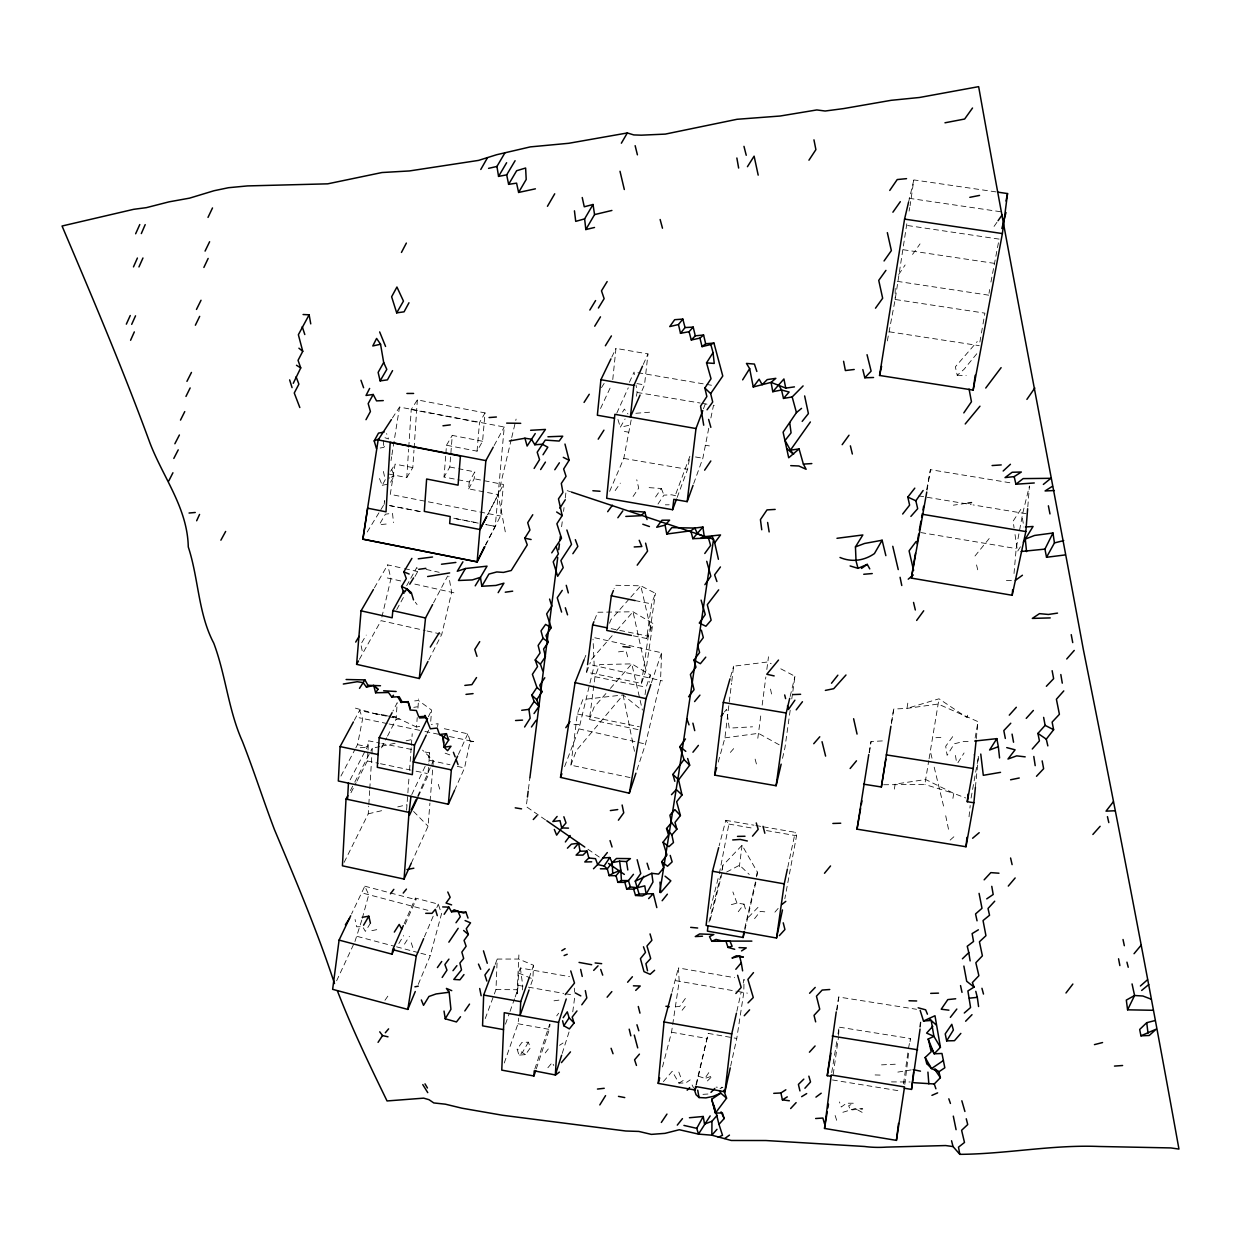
<?xml version="1.0" encoding="UTF-8"?>
<svg xmlns="http://www.w3.org/2000/svg" width="1241" height="1241" viewBox="0 0 1241 1241"><rect width="100%" height="100%" fill="white"/><g stroke="black" fill="none" stroke-linecap="round" stroke-linejoin="round"><path stroke-width="0.75" stroke-dasharray="5 3.75" d="M594.796 637.765L661.608 652.766L660.538 680.471L645.522 744.057L635.919 773.19M485.247 1018.582L495.981 989.573L497.207 959.06L518.691 959.045L533.568 965.281L532.854 979.009L529.659 988.146M517.078 993.529L518.893 954.934M515.17 996.973L517.761 989.729L518.552 972.975L520.351 967.98L569.541 976.651M357.02 781.023L367.352 760.966L367.91 751.813M368.019 749.967L368.561 740.815L379.932 743.173M344.145 862.355L368.251 813.832L368.717 806.123M368.841 804.199L369.663 790.688M369.787 788.764L371.804 755.986M371.928 754.047L372.284 748.261L379.808 746.601M838.59 1035.506L839.118 1027.145L910.444 1038.531L909.606 1045.341M388.898 474.062L406.769 477.568L408.63 449.195M408.754 447.303L411.236 409.483L417.348 399.897L485.045 412.912L482.578 441.269L477.056 451.166L446.496 445.24L445.798 454.377M406.769 477.568L412.803 467.593L413.967 450.188M414.106 448.249L417.348 399.897M387.518 736.115L396.065 719.361L397.213 702.732L392.916 711.046M406.583 810.295L408.972 777.89M409.546 770.227L411.236 747.222M411.376 745.298L412.229 733.741M419.706 726.311L416.511 727.055L417.224 717.577M417.938 708.099L418.62 698.978M445.659 456.207L444.045 477.009L469.253 481.942L474.791 471.875L458.72 468.741M482.578 441.269L452.267 435.405L449.8 467.004L444.045 477.009M430.736 721.238L431.62 710.1L418.496 700.513L411.407 701.243M417.581 796.365L433.357 760.702L422.576 750.122M418.264 796.505L427.788 776.199L428.797 763.634M428.936 761.85L429.65 752.868L422.359 751.488M1027.796 506.871L1029.441 485.976L1022.755 513.169L1016.177 548.584L1013.928 574.738M411.267 863.209L428.052 826.211L429.929 803.098M430.084 801.159L432.737 768.412M432.892 766.488L433.357 760.702M505.289 531.846L498.168 494.632L468.664 488.861L469.253 481.942M468.664 488.861L474.202 478.762L474.791 471.875M477.056 451.166L479.491 422.638L485.045 412.912M392.404 418.015L399.54 407.064L504.249 427.013L495.237 526.37L485.355 545.016M485.758 544.97L500.495 516.039L503.458 484.471L474.202 478.762M975.395 787.383L978.451 756.622L973.766 754.869M969.035 816.78L970.183 805.533M612.759 379.56L615.97 348.411L647.988 353.918L644.513 384.912L640.79 393.366M976.31 738.535L978.017 721.657L938.134 704.035L906.985 708.394L893.706 709.045L891.209 724.31M920.279 1027.176L920.946 1021.514M718.244 762.083L724.93 737.852L731.538 683.17M731.771 681.278L733.602 666.2L767.822 661.949L771.204 663.749M756.901 875.665L757.382 872.082L742.071 845.276L722.883 865.38L721.75 874.641L709.247 923.831M904.798 1084.448L908.97 1050.258M837.086 1010.112L838.714 997.019L916.572 1009.305M527.208 798.909L526.231 806.588L546.8 820.797M528.418 789.338L529.876 777.828M561.615 526.727L562.576 519.064M563.554 511.401L564.035 507.569M565.244 497.982L566.222 490.319L571.682 492.134M630.071 777.549L570.876 765.17L577.329 713.963L582.882 699.536L623.106 694.944L641.488 709.914M742.071 845.276L739.357 866.668M887.346 340.918L895.164 299.484L907.124 221.798M504.265 1062.994L517.993 1023.747L518.722 1018.116M522.337 989.915L522.818 986.161L520.351 967.98M594.517 620.143L597.666 612.247L633.019 611.782L652.828 623.401L645.987 670.357L641.473 683.403L586.605 672.141L587.567 664.587M638.014 729.568L589.413 719.516L594.982 676.717L599.636 664.555L631.778 663.873L650.346 674.918L649.26 682.317M536.298 1068.827L549.344 1029.394L550.042 1024.166M757.817 738.271L761.167 712.675M762.16 705.152L765.852 676.981M766.829 669.473L768.489 656.784M996.073 191.905L913.841 179.914L910.072 205.758M572.753 1011.849L574.94 995.391M790.191 710.24L784.917 747.951L781.985 760.547M791.774 698.916L792.58 693.269M792.844 691.377L794.954 676.298L777.998 667.332M903.51 1083.889L908.21 1050.274M833.223 1074.365L838.482 1037.181M633.329 635.811L646.623 638.51L651.618 603.902L655.434 593.291L640.79 585.814L615.458 585.271L614.078 588.777M641.473 683.403L648.298 636.183L652.828 623.401M646.623 638.51L650.439 627.744L655.434 593.291M645.056 694.634L646.142 687.204L650.346 674.918M869.429 752.589L871.042 741.513L885.314 740.768M662.508 1066.934L671.536 1032.217L679.199 981.274L678.408 967.949L734.672 977.691M696.48 1084.525L708.239 1033.396L736.766 1038.438L743.793 992.505L744.042 979.32L743.204 983.074M891.426 723.891L893.706 709.045M919.69 1027.036L920.543 1021.436M384.105 504.435L384.71 500.65L384.012 504.513L365.847 534.235M894.373 789.09L895.149 784.11L925.646 779.519L953.786 793.387L965.653 797.963M907.792 703.151L906.985 708.394L939.003 698.807L967.049 717.639L967.964 712.381M391.008 460.566L391.613 456.75M391.923 454.842L399.54 407.064M412.803 467.593L395.072 464.118L390.279 494.352L426.377 501.457M831.703 1072.581L837.256 1038.764M838.016 1033.877L839.118 1027.145M927.074 490.179L930.44 469.672L1012.315 483.152M883.67 784.746L924.824 784.483L928.764 760.64M929.075 758.763L939.003 698.823M836.543 1010.05L838.714 997.019M989.015 293.295L989.651 289.541M990.938 282.064L999.129 239.11L906.457 225.366M979.894 342.051L981.135 334.822M981.445 333.022L982.701 325.794M983.012 323.979L984.889 313.151L892.899 299.128M869.103 752.651L871.042 741.513M952.902 798.382L953.786 793.387L924.824 784.483M971.082 798.041L978.451 756.622M609.657 491.343L623.789 458.41L631.374 418.915M763.324 826.816L795.233 832.323L796.551 835.767L784.839 898.732M975.116 737.976L978.017 721.657M693.703 483.556L702.856 458.224L708.983 427.059M677.167 497.424L687.576 469.346L689.98 456.021L675.166 495.717M909.095 211.11L909.746 207.542M756.483 876.875L757.382 872.082M926.67 489.699L930.44 469.672M719.346 873.648L728.901 824.086L725.783 820.332L719.144 845.788M721.89 870.546L722.883 865.38M350.164 779.829L367.414 746.694L368.561 740.815M355.795 747.935L357.532 744.631L362.698 718.508L359.595 710.457L387.176 716.305M454.532 790.408L464.568 767.946L470.184 740.846L467.779 733.803L441.455 728.095M908.459 1048.397L910.444 1038.531M429.65 752.868L428.176 759.973L450.018 764.751M437.499 726.606L438.104 723.72L431.31 724.403M710.876 417.969L713.513 405.264L717.655 405.962M787.771 867.288L795.233 832.323M636.323 396.22L637.145 392.451L636.028 385.036M730.654 1066.019L736.766 1038.438M736.844 1011.306L741.079 992.49M744.678 928.454L755.459 881.917M744.864 929.974L756.188 881.048M428.797 659.809L441.78 634.291L451.631 592.298L448.823 576.181M381.902 617.01L390.931 578.771L387.673 564.872L402.689 568.207M511.292 439.361L498.168 494.632L487.713 514.565M511.726 437.515L516.101 419.086M908.536 202.299L913.841 179.914M695.999 1084.665L708.239 1033.396M790.145 696.496L794.954 676.298M564.608 766.597L578.927 728.855L594.191 665.486L593.027 639.224M708.968 922.094L720.757 875.836M710.364 908.8L718.88 875.494M671.97 992.148L678.408 967.949M418.264 984.377L430.208 955.756L441.501 913.903L438.321 904.146L415.456 898.112L404.085 923.862M354.942 941.547L361.798 920.093M362.294 918.293L368.748 894.714L364.792 886.183L351.529 914.012M730.515 677.059L733.602 666.2M562.204 1053.423L569.076 1031.876M534.809 1069.044L549.67 1024.228M651.401 682.783L661.608 652.766M529.085 978.017L533.568 965.281M505.459 1024.166L509.337 1013.292M509.989 1011.477L514.519 998.788M570.876 765.17L576.398 750.464L621.881 696.403M589.413 719.516L594.051 707.137L609.145 689.841M703.461 408.77L706.176 401.572M495.175 964.474L497.207 959.06M609.502 623.292L610.882 619.74L629.575 598.534M586.605 672.141L590.375 662.477M583.999 659.979L586.062 654.752M424.375 936.908L433.916 914.493M436.848 907.59L438.321 904.146M405.186 924.297L416.03 899.694L415.456 898.112M643.272 364.42L647.988 353.918M629.42 382.29L634.058 372.067L634.616 375.759M616.777 413.175L628.272 387.812M458.394 754.419L467.779 733.803M336.621 980.809L354.135 943.253M600.52 408.491L611.58 384.912M411.764 794.597L426.532 763.432M611.782 357.113L615.97 348.411M427.059 733.431L428.688 730.08M428.378 716.755L431.62 710.1M381.53 747.842L386.665 737.79M350.986 792.72L356.151 782.683M350.396 790.61L353.902 783.831M354.771 782.14L372.284 748.261M487.775 514.581L503.458 484.471M340.949 776.044L354.91 749.595M433.481 602.893L447.629 576.072M354.274 720.307L359.595 710.457M379.467 478.545L382.244 485.278L385.222 479.786L389.69 477.863M494.135 445.488L504.249 427.013M396.732 609.548L404.023 596.332M414.975 576.507L417.721 571.558L416.852 567.354L406.691 585.674M359.425 659.297L381.049 620.655L425.213 630.568M380.149 448.017L383.826 447.396L385.718 444.03M390.574 482.253L394.157 475.955L391.551 468.896M374.363 587.862L387.673 564.872M628.691 425.368L620.298 427.245L625.092 418.962M528.402 1042.176L522.306 1052.663L518.971 1055.114L517.14 1049.141L521.934 1042.424L528.402 1042.176L530.326 1047.869L525.486 1054.633L518.971 1055.114M446.496 445.24L452.267 435.405M361.751 642.698L366.235 635.097M398.857 943.548L403.604 935.574M622.548 412.059L624.378 409.08L627.977 413.982M370.423 923.226L365.381 931.386L362.682 926.732L356.57 926.763L355.081 919.519M390.651 471.223L395.072 464.118M601.482 387.626L604.398 382.988M1020.428 546.785L1017.511 551.423L1014.564 531.365M957.912 762.703L964.071 752.977M404.488 944.137L409.421 936.397M1020.816 509.368L1013.106 521.142L1014.083 527.952M657.994 504.048L663.935 495.143L671.722 494.802L678.78 496.54M633.081 496.478L638.696 488.147L636.773 479.786M898.67 274.525L905.139 264.969M698.466 1076.211L704.872 1078.429L710.69 1069.82M655.589 496.974L661.36 488.504L646.53 487.449M615.179 490.583L620.329 483.152M384.958 1000.277L387.983 995.965M994.057 226.42L997.066 222.139M685.373 998.447L679.727 1006.451L672.606 1007.072M912.569 254.405L920.031 243.903M952.669 736.658L945.704 746.26L947.116 755.35L954.313 743.793L962.907 741.637L971.3 741.342M556.713 1015.867L558.667 1013.214M738.255 911.732L744.026 904.131L736.952 903.122L729.165 905.201M545.233 1052.926L549.841 1046.97M682.116 1010.267L687.436 1003.535M754.559 918.65L760.299 911.406L767.527 912.104M724.387 712.024L726.621 709.263L729.212 728.141L752.573 726.807M974.992 555.999L989.496 538.16M976.791 353.747L964.055 369.306L957.199 375.232L955.368 366.809L977.256 341.554M547.886 1067.725L552.261 1062.544L553.781 1065.507M774.911 912.166L778.324 908.195M591.631 659.25L615.458 631.917M616.715 630.49L633.019 611.782L645.987 670.357M610.401 688.398L631.778 663.873L642.388 710.085M730.36 752.403L735.835 746.167M630.816 597.123L640.79 585.814L650.439 627.744M757.972 907.357L747.284 918.464M663.392 1081.609L672.188 1071.293L678.936 1083.129L685.777 1082.928L690.167 1079.887M707.417 1080.942L712.381 1075.994L704.872 1078.429M950.141 840.11L956.578 834.34M559.551 1045.294L563.042 1043.029M678.936 1083.129L683.17 1080.539M726.606 872.066L739.558 865.194L749.254 874.44M720.044 1088.636L722.929 1087.333L716.01 1087.163M391.179 477.227L394.157 475.955M842.887 1112.277L855.514 1108.43L862.759 1108.896L850.473 1110.028L848.642 1105.762L853.824 1103.233L846.533 1103.218L841.196 1107.034L839.459 1101.946M368.251 813.832L384.85 809.939M397.772 806.898L407.001 804.726M381.685 746.182L396.748 742.863M406.148 740.799L411.795 739.543M371.835 930.641L378.567 929.307M897.848 1072.1L911.235 1069.882M382.244 485.278L387.812 484.192M413.78 707.339L417.271 706.812M966.056 503.381L953.367 505.18M553.998 1000.82L560.839 999.858M724.93 737.852L758.453 733.338L781.613 746.136M618.499 651.866L626.1 650.92L628.039 658.351M396.065 719.361L399.555 718.989L416.511 727.055M386.184 524.043L379.296 524.648L385.393 514.193L392.482 513.247L393.568 522.616M635.857 413.284L651.634 412.059M935.9 737.712L944.277 737.092M702.949 1094.345L709.883 1093.895M881.513 1064.871L896.529 1064.158M360.231 747.734L367.274 747.346M469.998 741.777L473.736 741.591L470.106 740.551M1006.404 580.602L1013.54 580.447M573.931 724.682L580.959 724.604M665.331 504.823L669.178 504.792M495.981 989.573L517.761 989.729M875.107 1074.939L882.522 1075.171M957.199 375.232L966.196 375.573M891.457 1081.904L910.18 1081.981M909.064 198.296L1003.659 212.18M903.169 249.72L994.134 263.325M988.689 295.172L895.164 281.024M889.394 331.828L979.258 345.665M355.407 708.13L374.798 713.622L390.667 716.104M392.435 716.383L395.957 716.941M832.432 1079.949L900.578 1091.056M1026.059 513.712L973.068 504.916M918.743 495.888L923.661 496.71M927.213 497.3L971.16 504.591M637.145 392.451L700.157 403.03M702.065 403.341L707.789 404.302M920.869 532.575L1016.177 548.584M637.874 372.703L704.64 384.074M706.548 384.4L712.272 385.377M624.378 431.465L628.489 432.163M705.198 445.209L709.356 445.907M695.503 456.967L702.856 458.224M623.789 458.41L687.576 469.346M636.959 383.593L644.513 384.912M725.783 820.332L753.939 825.187M755.816 825.513L761.447 826.49M728.901 824.086L753.334 828.305M766.488 830.57L796.551 835.767M675.616 980.654L736.192 991.187M738.1 991.512L747.392 993.141M517.714 985.261L522.818 986.161M528.402 987.153L563.771 993.42M565.632 993.746L573.078 995.065M671.536 1032.217L707.448 1038.577M374.798 713.622L390.853 716.507M392.637 716.833L396.205 717.469M517.993 1023.747L549.344 1029.394M478.235 523.144L453.725 518.35M411.423 749.409L381.825 743.576M411.236 409.483L479.491 422.638M449.8 467.004L456.936 468.4M428.285 501.829L500.495 516.039M389.767 505.552L421.785 511.881L389.658 505.63M453.787 518.195L478.281 523.019M635.128 600.582L651.618 603.902M611.177 628.644L648.298 636.183M594.982 676.717L646.142 687.204M577.329 713.963L639.394 726.792M387.208 723.596L359.161 717.763M389.085 723.984L423.041 731.042M424.918 731.445L438.12 734.176M449.428 736.534L473.736 741.591M357.532 744.631L367.414 746.694M367.352 760.966L378.598 763.324M380.475 763.727L414.199 770.785M416.076 771.188L427.323 773.531M388.945 716.693L399.555 718.989M457.293 766.349L464.568 767.946M426.159 569.433L439.19 572.318M404.566 568.626L417.721 571.558M387.301 577.965L401.96 581.238M414.835 584.108L455.261 593.105M592.345 665.083L662.415 680.89M427.059 630.986L441.78 634.291M578.927 728.855L645.522 744.057M364.792 886.183L388.588 892.465M390.419 892.946L416.03 899.694M363.861 893.411L428.44 910.46M357.33 936.428L394.7 946.34M396.562 946.836L418.993 952.778M420.854 953.274L430.208 955.756M384.989 437.732L388.557 438.973L386.587 433.559M445.131 753.163L450.685 755.211M518.552 972.975L532.854 979.009M857.748 1109.966L864.496 1113.642M525.486 1054.633L517.14 1049.141M587.955 849.247L600.613 857.996M413.579 811.443L428.052 826.211M415.285 602.226L417.069 604.553M692.106 1084.975L693.517 1087.83M736.952 903.122L732.888 891.938M661.36 488.504L663.935 495.143M678.827 1072.084L680.751 1077.359M411.236 942.803L413.237 948.807M835.146 1115.519L836.837 1120.84M617.956 419.505L620.298 427.245M438.29 784.343L440.307 791.044M744.026 904.131L745.841 910.475M755.133 759.12L756.994 766.178M930.812 753.349L932.503 760.283M934.194 767.171L944.137 808.48M976.558 564.934L978.311 572.272M383.407 471.456L385.222 479.786M945.72 815.771L948.807 830.741M770.506 689.096L772.197 697.085M361.178 645.832L362.481 652.239M623.106 694.944L634.57 751.705M1022.382 518.319L1023.965 527.068M955.446 755.443L956.594 762.548M574.288 988.162L574.614 991.776M517.264 989.511L517.575 993.746M383.407 440.539L383.826 447.396M895.164 288.408L895.164 299.484M495.237 526.37L485.789 524.586L495.221 526.37"/><path stroke-width="1.5" d="M717.112 1115.349L711.962 1121.259L711.838 1135.189L731.244 1140.479L765.899 1140.526L864.543 1146.482A82.744 54.557 -14 0 0 886.322 1147.118L945.642 1145.552L953.026 1146.56L959.836 1154.347C1006.358 1154.021 1052.632 1144.574 1098.999 1146.482L1170.821 1147.925L1178.95 1149.073C1148.902 982.158 1116.729 815.678 1083.3 649.276C1048.692 461.73 1012.051 274.571 978.653 86.653L919.519 97.481L891.131 100.319L843.601 108.588L825.141 111.023L816.826 109.937L780.155 116.018L737.045 119.291L665.3 134.106L641.333 135.176L633.794 134.928L627.325 132.958L568.766 143.289L530.326 146.888L496.602 154.737L478.545 160.399L409.421 170.948L381.98 172.53L327.686 183.839L247.471 185.917L228.453 187.717L214.057 190.726L189.578 198.141L169.04 201.849L146.376 207.65L133.718 209.31L62.05 226.017C92.594 297.949 123.138 369.725 149.928 442.928C163.207 477.645 187.5 508.003 188.275 546.924C198.669 578.508 198.095 613.426 213.747 643.133C225.769 675.057 228.297 709.992 242.398 741.358C253.816 770.475 263.294 800.274 274.385 829.453C295.746 880.288 317.324 931.184 334.512 983.555M494.492 966.274L483.664 995.065L482.563 1025.842L503.52 1029.611M529.085 978.017L520.724 1001.658L520.057 1015.526L529.023 989.961M353.39 721.952L340.096 746.586L338.328 781.008L448.358 804.23L454.532 790.408M347.775 795.683L346.022 799.08L342.423 865.815L404.07 879.062L411.267 863.209M404.07 879.062L409.034 812.405L347.542 799.39L348.442 783.149M566.237 998.958L558.574 1022.429L504.249 1012.703L501.767 1070.13L533.925 1075.994L534.219 1070.843L555.332 1074.97L561.63 1055.222M555.332 1074.97L558.574 1022.429M427.556 718.43L414.541 745.065L412.322 774.663L377.295 767.31L379.188 737.681L392.063 712.706M408.847 814.965L410.942 796.334M915.486 553.269L911.375 578.104L1012.175 595.277L1025.842 531.567L1027.641 508.763M427.943 661.5L419.287 678.517L356.601 664.338L361.069 610.836L373.417 589.491M391.396 419.582L378.164 439.919L362.822 539.199L477.133 561.863L485.867 460.613L493.22 447.179M1012.175 595.277L1012.656 589.677M448.358 804.23L451.352 769.885L457.603 756.141M479.926 529.519L486.844 516.225L479.988 529.535L449.661 523.547L450.219 516.504L424.298 511.385L426.64 479.01L458.069 485.153L460.411 456.083L390.201 442.432L386.013 511.819L367.646 508.19L362.93 539.121L477.133 561.863L484.455 546.707M403.914 590.685L392.823 610.665L392.156 617.801L361.069 610.836M696.046 1086.356L695.177 1090.032L658.226 1083.377L664.044 1021.948L671.474 994.01M610.944 358.851L600.908 379.715L597.355 415.239L614.481 418.248M868.778 754.497L857.019 829.159L965.994 846.75L973.875 802.756L975.395 787.383M965.994 846.75L966.941 837.38M419.287 678.517L425.523 617.987L432.597 604.569M973.875 802.756L967.282 801.717L973.239 768.52L976.109 740.412M967.282 801.717L968.073 794.116M642.497 366.173L633.856 385.424L630.397 417.054L640.061 395.057M695.177 1090.032L695.565 1086.495L724.946 1091.785L730.251 1067.865M718.679 847.619L712.52 871.26L706.098 925.445L776.54 938.025L782.466 909.948M724.946 1091.785L731.756 1033.893L736.425 1013.183M904.332 1088.248L896.436 1140.386L824.52 1128.441L831.268 1075.001L904.534 1086.93L904.332 1088.248L911.514 1089.412L913.547 1072.302M911.514 1089.412L920.062 1029.053M781.147 764.146L776.106 785.739L714.645 775.129L723.301 702.422L729.987 678.874M708.037 925.786L707.401 931.122L743.111 937.498L744.429 931.851M695.999 428.548L614.869 414.323L606.678 498.277L672.606 509.71L673.816 499.332L687.173 501.643L695.999 428.548L702.778 410.569M896.436 1140.386L898.515 1123.415M831.098 1076.335L827.251 1075.699L836.232 1011.911M527.456 797.001L528.17 791.246M529.876 777.828L557.736 557.395M558.714 549.732L559.427 543.977M559.924 540.145L560.405 536.314M587.567 664.587L592.624 624.875L593.881 621.725M908.536 202.299L904.565 219.099L879.559 375.465L973.161 390.093L1002.387 233.572L1007.552 193.565L997.981 192.184M350.691 915.765L339.088 940.104L332.635 989.341L407.808 1009.414L415.27 991.528M613.395 590.53L611.317 595.789L606.756 630.428L631.436 635.439M743.111 937.498L743.809 932.177M973.161 390.093L975.193 375.278M776.106 785.739L786.22 713.017L789.71 698.326M776.54 938.025L784.234 883.856L787.383 869.134M339.088 940.104L392.032 954.174L392.714 949.629L403.325 925.584M863.612 784.172L881.358 786.98L890.898 726.233M635.919 773.19L629.311 793.216L560.513 777.378L575.064 682.612L583.999 659.979M407.808 1009.414L416.309 955.88L423.646 938.646M659.731 892.434L678.703 773.624L713.559 539.292L571.682 492.134M881.358 786.98L885.872 759.151M911.375 578.104L926.763 492.041M824.52 1128.441L827.266 1111.657M827.871 1107.934L828.476 1104.195M917.068 543.713L918.635 534.157M827.251 1075.699L830.989 1053.175M857.019 829.159L860.618 808.418M861.285 804.649L861.937 800.879M629.311 793.216L646.003 698.667L650.796 684.551M919.286 530.388L920.962 521.111M921.629 517.404L922.296 513.681M922.963 509.973L923.63 506.266M1005.986 201.011L1007.552 193.565M879.559 375.465L881.606 366.374M658.226 1083.377L659.654 1077.902M1001.875 228.484L1006.001 212.521M714.645 775.129L716.693 767.667M533.925 1075.994L535.709 1070.626M687.173 501.643L693.052 485.371M672.606 509.71L676.516 499.177M560.513 777.378L561.878 773.779M141.319 233.572L145.197 224.621M293.248 383.329L300.741 367.91L298.042 360.355L302.757 351.312L298.367 334.729L309.133 314.795L303.083 314.516M392.032 954.174L394.359 948.9M133.47 266.893L137.41 258.035M130.584 340.267L134.323 331.905M138.945 266.939L142.963 257.988M131.686 324.351L135.533 315.819M135.641 233.773L139.783 224.559M126.334 324.149L130.258 315.524M196.652 520.77L199.568 514.426M411.221 809.892L415.999 799.747M409.53 815.104L417.472 798.196M203.881 267.451L208.147 258.438M208.007 217.392L212.506 207.945M426.252 735.106L413.284 761.912L451.352 769.885M205.075 251.101L209.62 241.731M195.364 325.22L199.677 316.362M1152.594 1010.283L1127.588 1009.817L1134.584 995.499L1132.056 983.927M185.964 396.422L190.152 387.937M196.466 309.443L201.026 300.26M1064.98 554.96L1046.535 557.271L1044.938 549.111L1052.973 532.994L1034.606 535.445L1025.283 539.059L1023.329 542.146M180.503 420.094L184.754 411.609M186.941 381.359L191.455 372.44M168.729 481.027L172.933 472.759M369.632 388.433L366.033 395.46L373.215 394.483L376.535 400.874L383.267 400.595M477.133 561.863L484.89 546.66M173.818 458.425L178.223 449.863M174.872 443.751L179.402 434.986M401.448 252.435L406.365 243.081M408.972 302.757L404.07 311.832L396.686 312.856L391.629 296.77L396.934 287.028L403.465 301.098L396.686 312.856M365.986 419.691L370.423 411.516L368.174 403.589L373.215 394.483M220.882 540.192L225.645 531.458M716.988 1129.31L711.838 1135.189L698.481 1134.103L696.759 1128.348L703.244 1116.481L689.422 1117.738M376.473 448.653L374.208 440.927L378.505 433.109L384.074 432.085M1046.535 557.271L1054.447 542.906L1052.973 532.994M392.559 370.625L387.425 379.87L380.134 380.878L378.133 372.409L383.686 362.512L380.553 344.238L376.597 338.421L372.796 345.96L380.553 344.238M356.601 664.338L358.494 660.972M600.38 868.793L607.283 868.84L612.201 862.619L619.631 861.176L620.779 870.081L616.017 875.712L617.878 882.367L624.828 882.351L626.674 889.006L633.608 889.145L635.547 895.459L642.388 895.94L646.142 894.125L652.983 882.01L651.742 873.307L635.268 881.203L639.115 894.078L653.324 893.691L656.815 907.59M480.779 169.474L487.496 157.685M869.77 568.89L867.257 564.376L858.012 568.347L856.026 560.916L855.452 546.893L864.574 543.465L882.118 540.238L874.424 553.579C864.108 560.777 851.59 562.452 840.002 557.473M380.134 380.878L386.804 369.384L383.686 362.512M547.452 206.301L554.727 193.798M621.353 143.211L627.325 132.958M465.453 568.518L458.472 580.493L472.34 579.919L480.453 577.329L487.03 566.16L465.453 568.518L457.262 571.279L462.924 561.832M498.153 592.655L503.924 583.177L495.935 585.442L481.818 586.264L488.907 574.071L496.803 571.946L503.443 572.411L511.245 570.503L527.27 544.892L524.788 538.175L529.938 530.016L527.704 522.709L532.777 514.736M363.566 925.228L368.825 916.199L362.201 917.301M643.8 876.317L637.176 887.703L633.608 889.145M518.614 192.448L526.2 179.464L525.626 168.016L516.644 170.731L508.624 184.351L516.582 183.141L518.614 192.448L535.398 188.834M594.517 227.475L585.83 229.554L584.62 218.881L593.027 204.501L584.263 206.782L582.231 197.521M585.83 229.554L594.563 214.6L593.027 204.501M515.093 160.709L506.685 174.857L498.556 176.393L496.943 166.449L504.823 153.031M498.556 176.393L506.623 162.726M355.702 642.078L359.083 636.369M403.961 593.338L401.572 586.497L406.303 578.585L403.821 571.853L411.903 558.372M460.52 1016.72L456.455 1021.948L445.24 1018.799L450.933 1009.305L449.164 992.257L446.403 988.425L451.74 990.644M589.832 310.048L595.587 300.57M409.763 584.185L413.594 577.903M607.144 281.583L601.482 290.828L604.134 298.647L598.395 308.016M594.718 326.212L600.473 316.843M605.375 345.758L611.41 335.923M534.126 468.415L539.556 459.62L537.198 452.22L545.28 440.09L559.179 441.051L562.716 436.196L547.933 436.785M475.21 585.845L480.453 577.329L481.818 586.264M359.487 688.352L364.932 679.897L367.925 685.311L380.491 685.746M855.452 546.893L862.836 534.964L836.977 538.299M946.666 1040.873L953.383 1030.03L951.8 1024.321L945.223 1033.877L946.666 1040.873L954.469 1040.687L960.844 1033.396M439.267 632.739L430.255 647.088M599.806 1104.924L605.561 1095.632M742.645 379.855L749.657 368.655L746.462 363.427L754.404 364.063L756.855 371.447M404.907 591.848L406.815 588.839L411.329 592.577L413.501 599.884M747.439 166.697L754.109 156.164L758.189 175.136M564.965 444.045L569.123 460.318L563.647 468.989L566.051 476.358L561.304 483.447L562.918 492.413L558.466 498.882L562.189 515.558L556.883 523.764L561.521 538.253L551.733 552.85M479.724 641.644L474.776 649.446L476.978 656.349M394.328 932.084L399.199 924.405L401.774 929.152M524.602 726.993L530.155 718.244L528.93 709.356L534.157 701.398L531.784 695.193L536.934 687.421L532.389 674.344L537.524 666.588L535.228 660.01L540.052 652.983L538.129 645.475L543.031 638.262L541.014 630.893L545.606 624.394L551.19 627.698L545.993 635.578L548.32 642.233L543.589 648.981L545.451 656.66L540.409 664.137L542.689 670.776M543.015 454.764L547.824 447.21L542.208 444.216L534.84 444.759L531.489 439.205L524.927 438.228L509.43 440.989M598.193 439.174L603.933 430.162M996.833 738.643L989.589 749.998L998.338 746.71L996.833 738.643L974.697 741.048M584.061 402.41L589.258 394.281M559.877 508.19L565.275 499.735M703.709 425.213L700.56 406.117L706.858 396.531L704.857 388.03L711.031 378.738L706.532 362.853L713.063 352.646L710.829 344.517L713.947 343.074L722.774 376.023L710.659 393.614L712.706 402.037L707.06 409.794M540.626 469.563L545.42 462.102M448.73 739.931L444.03 747.191L447.613 750.696L451.01 746.244L444.03 747.191L443.27 737.619L446.419 733.648L448.73 739.931L439.454 734.517L437.204 728.048L430.317 728.793L424.949 715.359M345.37 924.778L349.59 918.278M448.854 942.167L458.177 928.33M476.528 677.555L471.89 684.629L464.848 685.404M808.946 160.198L815.895 149.634L813.956 139.845M378.055 1042.362L382.538 1035.568L387.999 1036.824M442.168 977.427L446.977 970.136L444.883 964.521L448.932 959.122M554.789 469.734L559.381 462.8M534.033 713.559L538.997 706.331L536.779 699.707L542.007 691.811L539.773 685.187L544.815 677.741M444.154 914.307L448.901 907.124L451.507 911.794L458.022 911.344L463.669 913.05L465.918 912.151L468.012 918.092M535.228 433.574L527.13 446.046L524.927 438.228M604.134 865.985L609.796 857.531L612.201 862.619L612.728 873.447L609.114 875.619L607.283 868.84L604.134 865.985L597.666 864.574L593.493 868.747M661.329 1122.453L666.96 1114.092M576.956 1010.965L572.194 1017.046L574.071 1023.003L569.371 1028.913L563.817 1025.764L569.138 1017.853L567.292 1011.849L563.197 1017.667M704.624 470.168L710.829 460.985M790.734 465.639L798.816 465.98L806.138 469.284L803.377 464.103L799.08 448.932L788.702 457.789L783.102 432.163L796.443 412.586L801.546 408.382M562.235 590.39L557.24 597.743L561.599 612.077M572.861 553.703L577.841 546.412L575.328 539.664M889.75 190.447L897.212 179.557L906.535 178.657M565.787 727.691L569.976 721.548M963.807 412.896L971.455 401.758L969.081 389.054M464.817 1010.95L469.532 1004.109M710.178 1115.907L698.481 1134.103L679.277 1129.729L664.974 1133.359L651.354 1134.383L638.836 1131.435L625.759 1131.001L502.605 1115.271L462.024 1108.213L445.348 1104.18L433.792 1102.939L429.029 1099.697L423.677 1098.145L387.052 1100.953C369.43 1064.778 351.963 1028.541 337.428 990.923M1026.896 399.385L1034.823 387.983M378.024 689.298L373.712 685.451L375.604 692.773L378.024 689.298L373.712 685.451L366.483 687.095L363.055 682.566L357.191 681.728L343.307 684.024M810.389 421.971L790.439 450.157L793.588 454.299L786.965 448.839M794.907 700.188L788.423 709.495L787.477 705.912M892.899 212.211L900.314 201.678M998.074 220.712L1002.092 214.988M884.057 260.967L891.364 250.604L887.346 232.641M531.458 726.978L536.174 720.292M704.888 584.682L710.845 576.243L706.734 561.304M437.406 967.577L441.718 961.48M910.878 516.396L917.688 508.686L915.842 500.775L923.118 490.505M685.482 738.969L679.851 746.648L684.008 759.554L672.917 774.415L674.825 781.287M972.525 108.014L964.645 119.027L944.975 122.797M635.268 881.203L640.775 873.509L637.16 859.718M456.005 922.73L460.302 916.758L458.022 911.344M617.863 517.745L622.842 510.858M885.934 270.383L878.737 280.388L882.661 298.243L875.494 308.187M704.779 553.486L710.612 545.435L708.471 538.051L692.835 538.672L690.834 530.807L694.758 528.061L702.887 527.006L704.283 536.717L700.653 538.315M842.158 444.681L849.015 435.219M618.39 820.192L623.742 812.808L622.129 805.006M465.096 920.558L470.541 922.854L466.275 928.687L468.369 934.504L464.056 940.43L466.12 946.263L461.838 952.111L463.684 958.455L459.899 963.032L461.497 969.919L453.818 979.444L459.93 979.816L463.979 974.588M607.671 511.695L612.418 505.196M916.649 620.438L923.707 610.789M534.84 444.759L545.42 429.433L530.605 430.301M581.781 1004.791L586.807 997.981L585.333 990.613M718.415 559.288L714.692 542.813L720.525 534.949L704.283 536.717L697.551 533.692L694.758 528.061L671.815 527.611L666.743 534.033L665.098 525.145L669.613 520.165L661.965 520.212L656.706 527.27L665.098 525.145M720.432 566.951L714.599 574.831L716.91 581.502M688.584 696.759L694.06 689.717L690.399 674.499L695.968 667.177L693.936 660.119L699.598 652.518L697.597 645.304L703.321 637.579L701.351 630.149M489.295 969.112L484.905 974.976L486.829 981.042M1001.115 367.646L985.742 388.03M663.035 842.298L668.496 834.991L666.541 828.523L671.598 822.612L669.892 815.228L674.871 809.628L680.409 815.539L674.995 822.426L676.903 829.174L671.846 834.929L673.491 842.53L668.915 846.657L663.035 842.298L666.975 854.971L661.67 861.797L663.702 867.831L658.583 874.098L651.742 873.307M565.353 841.956L570.177 835.519M680.409 815.539L676.64 801.717L682.007 794.969L678.579 779.86L689.67 765.216L687.669 758.515M753.256 386.975L759.135 379.188L762.16 384.679L771.08 382.383L775.842 378.334L767.202 379.606L762.16 384.679L753.256 386.975L749.657 368.655M916.122 541.526L909.079 550.849L913.593 570.426M390.45 893.815L393.831 889.347M718.679 589.863L707.308 604.677L711.14 620.19L705.896 626.24L699.272 623.044L705.26 614.512L701.103 600.101M607.33 852.551L597.666 864.574L595.509 858.694L588.823 857.996L584.775 861.952L591.693 861.828M796.21 709.852L802.446 701.723M1065.988 992.986L1072.86 984.051M637.191 565.167L647.569 551.082L645.599 543.155M565.26 994.599L574.505 983.074L570.751 970.927M1047.838 745.888L1046.287 739.155L1053.625 729.724L1052.12 722.091L1059.411 714.32L1056.401 699.241L1063.785 690.911M1113.394 801.686L1106.041 811.149L1114.759 810.761M950.342 1017.356L956.827 1009.057M452.996 970.679L456.921 965.653M902.672 514.022L909.622 505.134L907.807 497.083L914.803 488.147M685.048 327.577L682.829 319.108L678.47 324.537L680.502 333.317L685.048 327.577L693.192 327.097L695.286 335.815L691.284 339.987L689.065 331.704L693.192 327.097M831.501 683.233L837.861 675.182M802.182 421.382L808.403 413.579L804.649 395.941M702.887 527.006L692.835 538.672M692.943 752.232L698.404 745.391M570.472 1051.887L561.459 1062.606M677.276 1125.122L682.457 1118.622M366.483 687.095L367.925 685.311M662.136 900.733L667.379 894.187M633.468 874.316L628.442 880.583L624.828 882.351M403.232 893.07L406.443 889.099M721.021 716.181L723.255 713.42M785.739 388.107L771.08 382.383L772.786 391.706L783.924 378.97L785.739 388.107L794.442 386.882M753.489 972.603L747.889 979.413L753.287 997.531L748.028 1002.883M705.757 657.156L700.374 663.702L693.936 660.119M850.132 768.505L856.476 760.826M723.782 1090.327L726.574 1098.176L715.468 1113.037L722.402 1112.975L724.17 1118.544L718.973 1124.362L722.526 1135.329L718.213 1137.237M965.219 423.972L979.956 406.195M694.588 701.568L699.924 695.131M824.505 873.261L830.539 865.954M1134.041 953.708L1141.193 945.13M385.331 1032.76L388.604 1028.867M557.116 816.454L552.85 821.526L560.001 820.627L561.723 827.933L556.651 835.162L554.339 829.469M752.511 836.139L758.204 829.36L756.265 822.938M735.82 969.283L741.265 962.783L739.574 956.19L731.988 958.021L736.456 955.741L743.359 957.09L739.574 956.19M607.113 997.19L611.844 991.606M1008.281 886.074L1015.154 877.961M574.211 848.332L578.616 843.213L580.059 851.217L576.088 855.111L582.944 855.096L587.009 851.078L588.823 857.996M639.441 1054.136L634.57 1059.798L636.462 1065.445M813.739 743.716L819.774 736.782M627.62 982.236L632.398 976.745M1066.733 658.971L1074.241 650.439M778.572 384.586L781.535 389.984L783.505 398.423L789.136 392.032L781.535 389.984L772.786 391.706M735.851 993.483L741.187 987.433L737.619 975.302M1032.279 748.99L1039.431 740.877L1037.926 733.4L1045.124 725.365L1043.634 717.391M803.098 385.92L792.177 396.949L783.505 398.423M1092.871 834.464L1100.131 826.304M1009.274 715.157L1016.332 707.277M375.604 692.773L388.495 692.509L391.799 697.101L393.49 695.224M804.913 1088.248L810.528 1081.997L808.853 1076.164M1026.229 718.368L1033.381 710.457M744.243 1015.727L749.595 1009.848M809.427 1052.197L815.089 1045.977M932.782 1026.323L926.608 1033.101L933.899 1036.328L940.43 1047.311L934.209 1053.795L929.711 1045.077L928.175 1039.058L933.899 1036.328L931.215 1020.459L923.506 1021.002L920.17 1010.407M779.332 935.621L784.933 929.525L783.226 922.808M994.724 901.199L988.022 908.49L989.542 915.253L983.043 920.558L985.943 935.698L979.428 941.779L982.391 955.834L975.845 962.752L978.885 975.705L972.386 982.562L974.076 987.091L967.902 990.954L970.571 1007.537L964.288 1013.013M533.289 819.525L537.074 815.43M984.144 879.838L990.814 872.625L998.974 873.214M790.641 1108.539L796.117 1102.629M671.474 794.674L676.314 789.54L682.007 794.969M687.173 1090.218L689.639 1087.597M1036.499 776.277L1043.634 768.706L1042.161 760.888M1010.779 723.224L1003.814 730.592L1005.334 738.442M862.821 369.57L864.822 377.776L871.12 371.137L867.04 354.693M593.694 970.384L598.038 965.839M1046.365 686.273L1053.64 678.656L1052.135 670.698M648.624 898.608L653.324 893.691M809.582 993.265L815.213 987.417M710.984 1092.359L714.754 1088.466M965.622 1021.234L972.013 1014.688M913.857 1082.71L934.256 1083.982L940.399 1077.684L938.863 1071.805L935.047 1068.92M567.432 848.177L571.403 844.159L578.616 843.213M778.51 660.072L766.783 674.266L774.167 675.911M845.974 675.011L833.719 688.693L825.358 690.399M803.811 1079.127L798.397 1084.432L799.949 1090.901M635.702 990.396L640.216 986.006L633.406 985.819M612.201 862.619L616.467 858.477L630.444 858.617L626.488 861.564L619.631 861.176M962.411 958.797L968.787 952.623L967.251 946.263L973.533 941.485L972.122 933.604L978.373 929.804M1155.014 1020.567L1146.731 1022.693L1139.672 1029.472L1140.929 1035.801L1149.213 1035.49L1156.286 1029.115L1140.929 1035.801M928.175 1039.058L934.209 1053.795L941.966 1053.469L944.82 1067.772L938.863 1071.805L931.541 1068.579L926.701 1063.475L925.165 1057.487L931.184 1051.763L929.711 1045.077M647.042 519.56L644.824 512.099L641.039 515.713L625.821 516.427M1003.178 471.006L1010.438 464.274M654.612 970.291L650.129 974.325L643.986 971.625L640.434 958.657L645.491 952.405L643.459 946.774M1140.401 985.975L1147.537 979.723M711.714 1099.247L715.468 1113.037L711.714 1099.247L720.773 1093.15L726.574 1098.176M699.955 338.11L703.585 335.023L705.664 343.741L702.049 346.642L699.955 338.11L691.284 339.987M972.618 838.249L979.196 832.695M908.226 579.175L913.298 574.971M1141.642 990.458L1148.763 984.563M1043.355 484.424L1050.848 478.312L1023.158 478.607L1015.914 484.223L1014.192 476.622L1021.343 472.014L1012.16 472.263L1005.024 477.599L1014.192 476.622M781.892 904.487L785.801 901.354M555.689 1074.923L559.365 1072.1M451.507 911.794L454.144 909.777L459.589 912.026L465.918 912.151M815.942 1097.122L821.201 1093.212M1015.324 580.416L1022.429 575.235M724.791 1138.493L729.46 1135.112M943.408 1060.512L931.541 1068.579L925.165 1057.487M861.487 568.425L867.257 564.376M986.735 898.872L993.188 894.482L991.776 886.338M773.748 1093.337L780.915 1092.964L785.848 1089.784M741.544 950.916L746.26 947.907L739.047 947.612M1052.492 486.239L1045.077 490.955L1054.323 490.536M801.639 1096.672L806.681 1093.585M780.915 1092.964L782.388 1099.852L787.29 1096.873M561.785 950.653L565.12 948.636M391.799 697.101L399.168 696.697L402.162 701.91L408.32 702.515L410.135 709.992L416.371 710.519L418.775 716.771L425.539 716.29M626.674 889.006L630.381 886.958L637.176 887.703L644.777 885.872L646.142 894.125M617.878 882.367L621.431 880.567L628.442 880.583L630.381 886.958M923.506 1021.002L934.985 1015.743L940.43 1047.311M398.066 697.349L401.091 702.422L402.162 701.91M708.471 538.051L712.225 536.345L714.692 542.813M931.929 1095.353L937.622 1092.871M702.499 936.195L695.27 936.567L699.614 933.946L713.823 934.52L709.526 936.629L711.776 941.283L716.01 939.437L722.805 941.081L751.86 941.112M374.208 440.927L378.707 439.019M612.728 873.447L620.779 870.081L621.431 880.567M564.112 955.554L567.199 954.298M635.547 895.459L639.115 894.078M711.962 1121.259L704.531 1124.098L703.244 1116.481M594.563 214.6L611.906 210.458M584.62 218.881L575.715 221.363L574.443 210.83M726.063 941.485L727.955 947.379L732.128 946.247L730.003 941.236L711.776 941.283M1094.438 1044.627L1102.551 1042.549M449.661 572.923L427.633 576.538M1054.447 542.906L1063.723 540.595M702.049 346.642L710.829 344.517M678.47 324.537L669.737 326.585L674.685 319.697L682.829 319.108M488.566 168.357L496.943 166.449M419.442 717.95L426.004 717.67M418.264 558.822L432.535 557.007M1000.525 772.352L983.306 775.315L980.762 754.047M1010.593 779.782L1019.249 777.998M969.81 197.335L979.552 195.411M449.164 992.257L436.134 993.932L428.936 996.476L423.522 1005.334L421.351 999.951M406.939 869.553L413.842 868.204M680.502 333.317L689.065 331.704M414.913 986.797L418.233 986.207M666.743 534.033L690.834 530.807M441.486 564.236L455.866 562.437M967.871 503.117L971.501 502.574M1057.518 613.116L1048.412 614.466L1039.477 613.643L1032.326 618.406L1050.227 617.909M799.08 448.932L790.439 450.157L785.041 440.477L791.075 432.845L789.695 422.576M1021.126 551.5L1044.938 549.111M505.258 592.205L512.673 591.166M418.713 569.324L425.896 568.347M610.355 810.575L617.739 809.566M401.091 702.422L406.257 701.723M1015.914 484.223L1034.265 482.966M521.701 710.286L528.93 709.356M439.454 734.517L446.419 733.648M442.975 425.787L450.297 424.887M854.211 369.477L845.369 370.547L843.585 361.286M597.464 1089.055L604.227 1088.295M465.995 694.386L473.054 693.61M969.33 998.183L977.319 997.345L978.575 1006.529M955.694 998.772L947.814 999.594L941.221 1009.212L948.9 1010.174M695.286 335.815L703.585 335.023M189.051 513.029L195.256 512.471M863.736 574.273L872.237 573.559M705.664 343.741L713.947 343.074M489.063 417.55L496.384 417.007M829.748 989.511L822.178 990.054L816.454 996.182L819.743 1009.197L814.034 1015.355L815.663 1021.87M1114.48 1066.081L1122.593 1065.507M520.724 423.321L506.669 423.119M732.717 839.94L740.272 839.428L747.33 840.995M992.086 465.546L1001.239 464.925M1025.78 526.944L1033.055 526.479L1025.283 539.059L1026.555 551.625M815.647 1118.513L822.892 1118.048L824.52 1123.788M803.377 464.103L811.816 463.576M602.692 857.981L609.796 857.531M775.175 509.415L767 509.896L760.438 519.607L761.741 529.767M515.542 720.525L522.539 720.121M634.213 546.955L641.83 546.536L639.208 540.285M364.932 679.897L346.115 679.51M792.642 694.603L800.616 694.293M864.822 377.776L873.555 377.497M832.866 823.466L840.731 823.217M930.703 993.374L938.506 993.141M580.059 851.217L587.009 851.078M737.495 836.387L745.003 836.263M406.908 393.459L413.61 393.444M396.143 691.501L383.64 690.787M425.725 913.314L431.977 913.345L435.358 909.327L437.282 915.641M609.114 875.619L616.017 875.712M568.502 828.135L561.723 827.933L566.005 822.938L563.864 816.764M909.001 1000.758L916.665 1000.975M442.68 906.923L448.901 907.124M694.215 1089.241L696.046 1094.702L699.086 1097.556L705.896 1097.897L713.125 1096.392L720.773 1093.15L719.315 1090.575M644.824 512.099L630.288 510.889M706.532 362.853L714.242 363.427L713.063 352.646M592.872 490.738L600.024 491.265M579.051 962.411L591.678 964.722M690.679 927.353L697.659 928.02M622.982 646.623L630.009 647.337M595.122 962.954L601.668 963.668M1025.19 756.855L1016.72 755.862L1007.971 759.027L1015.091 749.812L1006.746 747.609M665.89 1006.265L669.256 1006.668M782.388 1099.852L789.338 1100.767M904.565 219.099L1002.387 233.572M683.931 1125.416L696.759 1128.348M886.245 754.869L973.239 768.52M832.184 1036.08L917.626 1049.777M515.232 807.829L521.546 808.868M923.087 514.394L1025.842 531.567M723.301 702.422L786.22 713.017M600.908 379.715L633.856 385.424M712.52 871.26L784.234 883.856M664.044 1021.948L731.756 1033.893M483.664 995.065L520.724 1001.658M618.483 1096.377L624.75 1097.571M378.164 439.919L485.867 460.613M611.317 595.789L635.128 600.582M592.624 624.875L607.47 627.899M913.143 1069.664L920.481 1071.154M379.188 737.681L414.541 745.065M340.096 746.586L378.117 754.544M346.022 799.08L347.542 799.39M524.788 538.175L531.117 539.525M392.823 610.665L425.523 617.987M575.064 682.612L646.003 698.667M392.714 949.629L416.309 955.88M918.169 1007.801L925.646 1009.817L927.43 1014.192M727.955 947.379L734.703 949.287M850.116 565.943L858.012 568.347M451.6 904.891L446.046 903.029L450.173 897.336L447.784 892.015M642.807 524.229L649.431 526.541M1151.276 999.222L1142.883 996.011L1134.584 995.499L1126.316 1000.106L1127.588 1009.817M403.821 571.853L409.142 574.04M401.572 586.497L406.815 588.839L410.461 593.415M907.807 497.083L915.842 500.775M563.29 457.34L569.123 460.318M1045.124 725.365L1053.625 729.724M575.157 992.862L580.804 995.903M296.49 365.273L300.741 367.91M926.701 1063.475L929.525 1065.274M556.651 511.99L562.189 515.558M1037.926 733.4L1046.287 739.155M546.8 820.797L584.79 847.06M608.524 863.472L624.347 874.409M543.031 638.262L548.32 642.233M661.67 861.797L667.503 866.218L672.141 861.875L670.202 855.406M679.851 746.648L685.792 751.348M974.076 987.091L966.692 981.274L963.869 966.056M535.228 660.01L540.409 664.137M298.91 348.194L302.757 351.312M665.052 876.177L670.838 880.846L660.724 892.605L660.01 882.134M463.638 930.486L468.369 934.504M536.934 687.421L542.007 691.811M531.784 695.193L536.779 699.707M929.183 1018.613L936.195 1024.973M704.857 388.03L710.659 393.614M672.917 774.415L678.579 779.86M684.008 759.554L689.67 765.216M534.157 701.398L538.997 706.331M569.138 1017.853L574.071 1023.003M422.778 1084.603L427.757 1092.638M666.541 828.523L671.846 834.929M671.598 822.612L676.903 829.174M379.73 1031.829L382.538 1035.568M934.737 1069.354L940.399 1077.684M424.996 1083.843L427.447 1088M385.563 346.456L379.653 331.921M721.052 1111.858L724.17 1118.544M478.468 964.086L480.717 969.268M299.826 407.544L294.257 392.994L298.895 384.152L296.087 376.814M453.415 752.294L455.168 756.886M456.316 759.973L458.038 764.611M410.306 707.866L407.979 701.506L408.32 702.515M686.8 718.741L689.034 724.868M611.084 1048.288L613.038 1053.733M360.96 380.273L363.613 387.735M600.706 969.454L602.707 975.131M961.837 1100.783L964.909 1111.471M948.822 1098.812L950.435 1103.451M934.256 1083.982L935.9 1088.76M551.19 627.698L546.66 613.907L551.826 606.089L549.577 599.077M713.528 1104.552L715.343 1109.888M302.23 326.678L304.805 334.543M487.263 963.264L483.463 950.839M647.073 863.193L649.059 869.46M610.029 840.591L612.046 846.982M556.154 546.598L558.419 553.827L553.207 561.832L557.674 576.289L563.212 567.633L560.901 560.56L571.527 544.334L566.873 530M289.634 379.901L292.069 387.626M565.322 607.764L567.54 614.838M636.943 1024.756L638.789 1030.759M637.703 1047.885L634.291 1035.072M822.038 741.699L825.606 756.11M857.05 734.083L853.622 718.741M796.443 412.586L792.177 396.949M650.036 933.915L651.897 940.29L646.949 945.999L650.687 958.517L645.909 963.668L647.523 970.772M708.627 419.427L710.845 427.323M566.253 585.318L568.3 592.888M981.941 988.286L983.493 994.057M660.134 219.502L662.477 228.204M620.004 171.289L624.316 189.516M763.029 826.351L764.844 833.254M975.783 991.342L977.319 997.345M743.964 146.36L746.244 155.28M966.258 1118.777L967.732 1124.548L961.604 1130.287L964.49 1142.465L958.486 1147.18L959.836 1154.347M638.293 1006.498L639.968 1013.137M1126.937 962.163L1128.224 967.251M892.775 546.304L898.251 569.588M951.552 1140.758L953.026 1146.56M784.684 694.96L785.615 698.636M715.793 1111.688L718.973 1124.362M635.144 145.678L637.409 154.83M562.592 1020.785L563.817 1025.764M882.118 540.238L885.857 555.642M692.897 723.162L694.727 730.639M629.203 1029.177L630.831 1035.832M850.38 445.86L852.35 454.004M913.547 602.443L915.331 609.983M1107.437 816.656L1108.818 822.581M1010.577 857.996L1012.113 864.62M953.305 1116.124L956.082 1129.682M368.825 916.199L370.423 923.226M580.648 969.392L582.231 976.434M977.055 920.822L975.55 913.934L982.003 908.303L979.071 893.38M960.534 985.587L962.008 992.366M1123.027 939.515L1124.33 945.704M900.066 577.282L901.773 585.504M506.685 174.857L508.624 184.351M479.709 988.519L481.151 995.747M1048.381 505.801L1049.979 513.929M1118.56 958.781L1119.863 965.56M1071.231 634.647L1072.736 642.59M697.706 1090.187L699.086 1097.556M1012.067 734.114L1013.556 742.227M309.133 314.795L310.746 323.87M736.859 157.995L738.643 168.047M1060.822 674.546L1062.28 683.155M741.265 962.783L742.614 970.865M968.787 952.623L970.136 960.922M767.621 522.461L769.141 531.924M626.488 861.564L627.806 869.972M444.03 1011.074L445.24 1018.799M1033.8 756.483L1035.196 765.65M442.696 736.192L443.673 742.987M1146.731 1022.693L1148.018 1033.179M998.338 746.71L999.563 757.941M927.927 1072.115L928.826 1083.874"/></g></svg>
